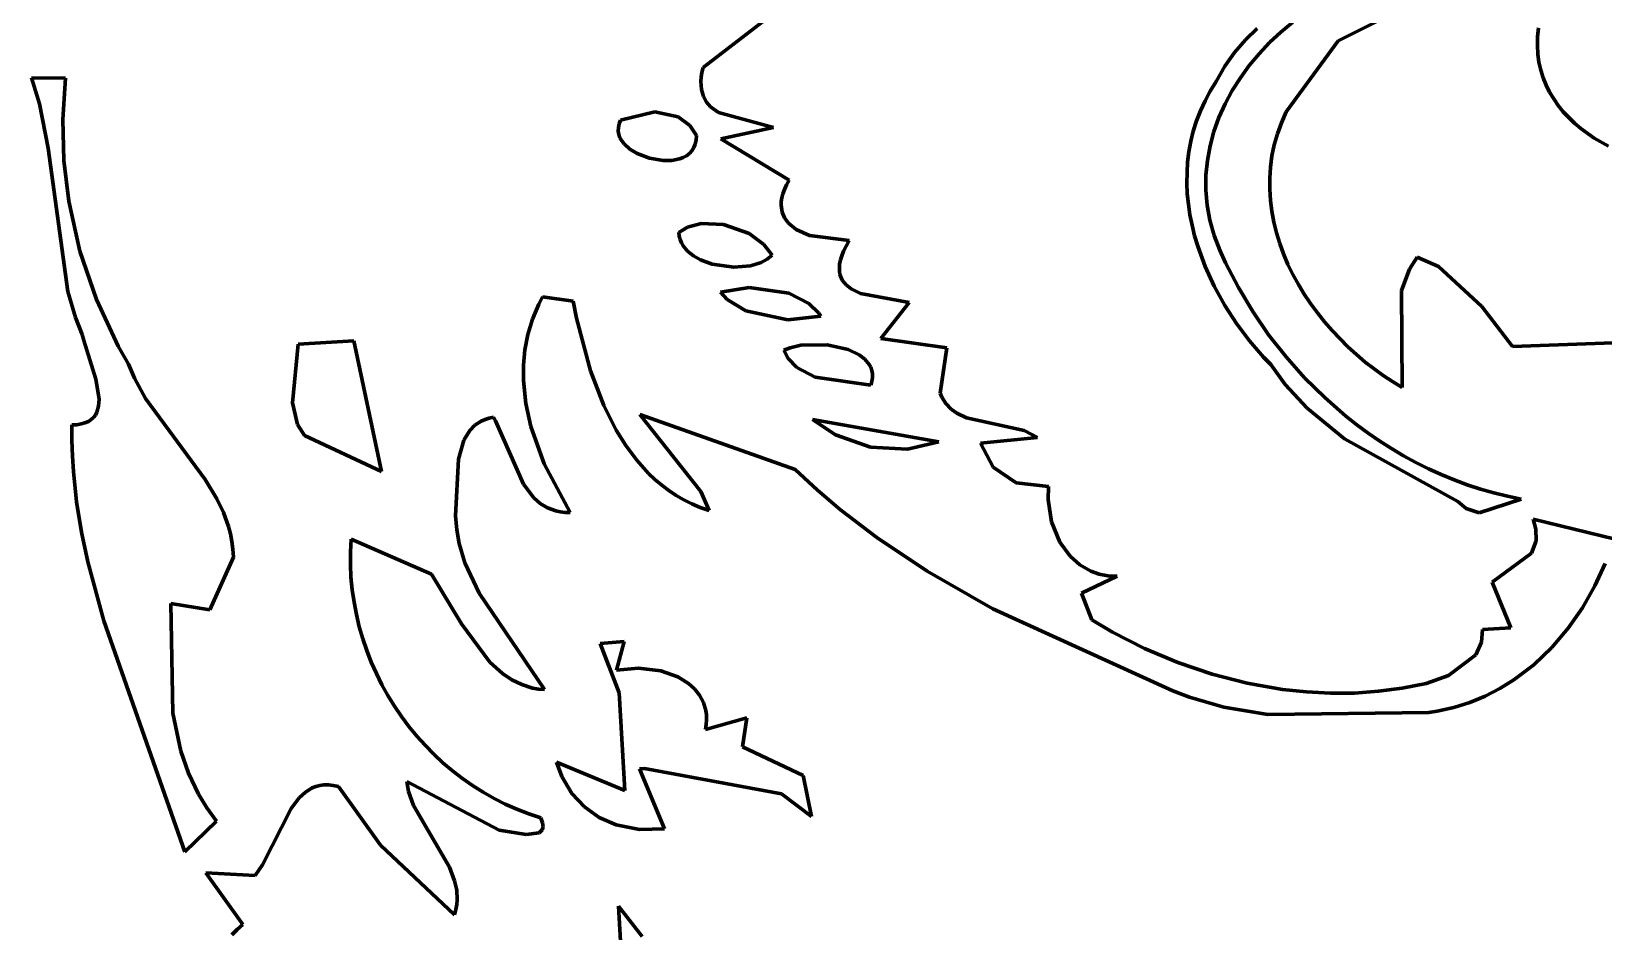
# Model space of a CAD drawing. Header units: millimetres. Extents: x 0 to 4.76, y 0 to 6.67.
# Drawn here: x 1.59 to 2.663, y 4.341 to 4.956 of the extents above; entities that cross this region are included whole.
import ezdxf

# ---------------------------------------------------------------- set-up
doc = ezdxf.new("R2010")
doc.units = ezdxf.units.MM
doc.layers.add('color#010101ff', color=7, linetype='CONTINUOUS', lineweight=100)
doc.layers.add('color#fefefeff', color=7, linetype='CONTINUOUS', lineweight=100)

msp = doc.modelspace()

# ---------------------------------------------------------------- linework, layer by layer
at = {"layer": 'color#010101ff'}
for p, q in [((2.4822, 4.9494), (2.5679, 4.9925)), ((2.0959, 4.9676), (2.0485, 4.9312)), ((2.4512, 4.962), (2.4431, 4.9553)), ((2.4115, 4.9413), (2.4189, 4.9499)), ((2.4189, 4.9499), (2.427, 4.9578)), ((2.4431, 4.9553), (2.4354, 4.9482)), ((2.4468, 4.9009), (2.4822, 4.9494)), ((2.6184, 4.952), (2.6182, 4.9461)), ((2.6191, 4.9581), (2.6184, 4.952)), ((2.4048, 4.9319), (2.4115, 4.9413)), ((2.4282, 4.9405), (2.4215, 4.9325)), ((2.4354, 4.9482), (2.4282, 4.9405)), ((2.6182, 4.9461), (2.6185, 4.9403)), ((2.6185, 4.9403), (2.6193, 4.9347)), ((2.0478, 4.9277), (2.0473, 4.9245)), ((2.0485, 4.9312), (2.0478, 4.9277)), ((2.4018, 4.9268), (2.4048, 4.9319)), ((2.4215, 4.9325), (2.4154, 4.9241)), ((2.6193, 4.9347), (2.6205, 4.9293)), ((2.6205, 4.9293), (2.6221, 4.9241)), ((1.5899, 4.924), (1.5954, 4.9063)), ((1.6131, 4.9238), (1.5899, 4.924)), ((1.6113, 4.8955), (1.6131, 4.9238)), ((2.0473, 4.9245), (2.0471, 4.9215)), ((2.0471, 4.9215), (2.0472, 4.9187)), ((2.0472, 4.9187), (2.0475, 4.9161)), ((2.3949, 4.915), (2.399, 4.9215)), ((2.399, 4.9215), (2.4018, 4.9268)), ((2.4154, 4.9241), (2.4098, 4.9154)), ((2.6221, 4.9241), (2.6242, 4.9191)), ((2.6242, 4.9191), (2.6266, 4.9142)), ((1.5954, 4.9063), (1.6013, 4.8761)), ((2.0475, 4.9161), (2.0488, 4.9114)), ((2.0488, 4.9114), (2.0509, 4.9075)), ((2.0509, 4.9075), (2.0537, 4.9042)), ((2.3881, 4.9016), (2.3913, 4.9083)), ((2.3913, 4.9083), (2.3949, 4.915)), ((2.405, 4.9063), (2.4008, 4.897)), ((2.4098, 4.9154), (2.405, 4.9063)), ((2.6266, 4.9142), (2.6294, 4.9096)), ((2.6294, 4.9096), (2.6325, 4.9052)), ((1.6121, 4.8675), (1.6113, 4.8955)), ((1.9922, 4.8952), (1.9912, 4.8926)), ((2.0157, 4.9009), (1.9922, 4.8952)), ((2.0316, 4.8974), (2.0157, 4.9009)), ((2.0395, 4.8915), (2.0316, 4.8974)), ((2.0537, 4.9042), (2.0591, 4.9003)), ((2.0591, 4.9003), (2.0966, 4.8901)), ((2.3855, 4.8947), (2.3881, 4.9016)), ((2.4008, 4.897), (2.3974, 4.8874)), ((2.4435, 4.8934), (2.4468, 4.9009)), ((2.6325, 4.9052), (2.6359, 4.9009)), ((2.6359, 4.9009), (2.6396, 4.8969)), ((2.6396, 4.8969), (2.6436, 4.8931)), ((1.9907, 4.8901), (1.9906, 4.8877)), ((1.9906, 4.8877), (1.991, 4.8854)), ((1.9912, 4.8926), (1.9907, 4.8901)), ((1.991, 4.8854), (1.9918, 4.8831)), ((2.044, 4.8846), (2.0395, 4.8915)), ((2.0438, 4.8815), (2.044, 4.8846)), ((2.0966, 4.8901), (2.0606, 4.8823)), ((2.3816, 4.8807), (2.3833, 4.8877)), ((2.3833, 4.8877), (2.3855, 4.8947)), ((2.3974, 4.8874), (2.3947, 4.8776)), ((2.4386, 4.8783), (2.4408, 4.8858)), ((2.4408, 4.8858), (2.4435, 4.8934)), ((2.6436, 4.8931), (2.6478, 4.8895)), ((2.6478, 4.8895), (2.6569, 4.8829)), ((1.6013, 4.8761), (1.6148, 4.7782)), ((1.9918, 4.8831), (1.993, 4.881)), ((1.993, 4.881), (1.9946, 4.879)), ((1.9946, 4.879), (1.9986, 4.8754)), ((1.9986, 4.8754), (2.0035, 4.8723)), ((2.0392, 4.8724), (2.0409, 4.8742)), ((2.0409, 4.8742), (2.0422, 4.8764)), ((2.0422, 4.8764), (2.0432, 4.8788)), ((2.0432, 4.8788), (2.0438, 4.8815)), ((2.0606, 4.8823), (2.1073, 4.8542)), ((2.3794, 4.8665), (2.3803, 4.8736)), ((2.3803, 4.8736), (2.3816, 4.8807)), ((2.3947, 4.8776), (2.3929, 4.8677)), ((2.437, 4.8707), (2.4386, 4.8783)), ((2.6569, 4.8829), (2.6668, 4.8773)), ((1.6154, 4.8398), (1.6121, 4.8675)), ((2.0035, 4.8723), (2.012, 4.8691)), ((2.012, 4.8691), (2.0212, 4.8676)), ((2.0212, 4.8676), (2.0271, 4.8677)), ((2.0271, 4.8677), (2.0325, 4.8688)), ((2.0325, 4.8688), (2.035, 4.8697)), ((2.035, 4.8697), (2.0372, 4.8709)), ((2.0372, 4.8709), (2.0392, 4.8724)), ((2.379, 4.8593), (2.3794, 4.8665)), ((2.3929, 4.8677), (2.3919, 4.8576)), ((2.4355, 4.8555), (2.436, 4.8631)), ((2.436, 4.8631), (2.437, 4.8707)), ((2.1073, 4.8542), (2.1055, 4.851)), ((2.3789, 4.8521), (2.379, 4.8593)), ((2.3792, 4.8449), (2.3789, 4.8521)), ((2.3919, 4.8576), (2.3918, 4.8474)), ((2.4355, 4.848), (2.4355, 4.8555)), ((2.1023, 4.8421), (2.1019, 4.8395)), ((2.1031, 4.8449), (2.1023, 4.8421)), ((2.1041, 4.8479), (2.1031, 4.8449)), ((2.1055, 4.851), (2.1041, 4.8479)), ((2.38, 4.8377), (2.3792, 4.8449)), ((2.3918, 4.8474), (2.3927, 4.8371)), ((2.4359, 4.8404), (2.4355, 4.848)), ((1.623, 4.8058), (1.6154, 4.8398)), ((2.1019, 4.8395), (2.1018, 4.837)), ((2.1018, 4.837), (2.1025, 4.8324)), ((2.1025, 4.8324), (2.1042, 4.8284)), ((2.381, 4.8305), (2.38, 4.8377)), ((2.3927, 4.8371), (2.3946, 4.8268)), ((2.4369, 4.833), (2.4359, 4.8404)), ((2.4383, 4.8255), (2.4369, 4.833)), ((2.038, 4.8221), (2.032, 4.8185)), ((2.0472, 4.8245), (2.038, 4.8221)), ((2.0626, 4.8239), (2.0472, 4.8245)), ((2.08, 4.8177), (2.0626, 4.8239)), ((2.1042, 4.8284), (2.1068, 4.8249)), ((2.1068, 4.8249), (2.1121, 4.8206)), ((2.1121, 4.8206), (2.1212, 4.8164)), ((2.3824, 4.8234), (2.381, 4.8305)), ((2.3842, 4.8162), (2.3824, 4.8234)), ((2.3946, 4.8268), (2.3975, 4.8165)), ((2.4401, 4.8182), (2.4383, 4.8255)), ((2.032, 4.8185), (2.0322, 4.816)), ((2.0322, 4.816), (2.0328, 4.8137)), ((2.0328, 4.8137), (2.0337, 4.8115)), ((2.0337, 4.8115), (2.0349, 4.8094)), ((2.0349, 4.8094), (2.038, 4.8056)), ((2.09, 4.8103), (2.08, 4.8177)), ((2.0957, 4.803), (2.09, 4.8103)), ((2.1212, 4.8164), (2.1482, 4.8129)), ((2.1462, 4.8092), (2.1445, 4.8058)), ((2.1482, 4.8129), (2.1462, 4.8092)), ((2.3863, 4.8092), (2.3842, 4.8162)), ((2.3913, 4.7953), (2.3863, 4.8092)), ((2.3975, 4.8165), (2.4014, 4.8063)), ((2.4423, 4.8109), (2.4401, 4.8182)), ((2.4449, 4.8038), (2.4423, 4.8109)), ((1.6343, 4.7728), (1.623, 4.8058)), ((2.038, 4.8056), (2.042, 4.8024)), ((2.042, 4.8024), (2.0467, 4.7998)), ((2.0467, 4.7998), (2.0548, 4.7968)), ((2.0883, 4.7979), (2.0924, 4.8002)), ((2.0924, 4.8002), (2.0957, 4.803)), ((2.1424, 4.7997), (2.1418, 4.7969)), ((2.1433, 4.8026), (2.1424, 4.7997)), ((2.1445, 4.8058), (2.1433, 4.8026)), ((2.4014, 4.8063), (2.4053, 4.7977)), ((2.4479, 4.7967), (2.4449, 4.8038)), ((2.5362, 4.8017), (2.5309, 4.7934)), ((2.5507, 4.7952), (2.5362, 4.8017)), ((2.0548, 4.7968), (2.0695, 4.7948)), ((2.0695, 4.7948), (2.0809, 4.7957)), ((2.0809, 4.7957), (2.0883, 4.7979)), ((2.1418, 4.7969), (2.1416, 4.7944)), ((2.1416, 4.7944), (2.1417, 4.792)), ((2.1417, 4.792), (2.142, 4.7898)), ((2.142, 4.7898), (2.1436, 4.7859)), ((2.3975, 4.7817), (2.3913, 4.7953)), ((2.4053, 4.7977), (2.4141, 4.7808)), ((2.4513, 4.7898), (2.4479, 4.7967)), ((2.455, 4.783), (2.4513, 4.7898)), ((2.5309, 4.7934), (2.5255, 4.7788)), ((2.5802, 4.7679), (2.5507, 4.7952)), ((1.6148, 4.7782), (1.62, 4.7604)), ((2.0801, 4.781), (2.0604, 4.7776)), ((2.0604, 4.7776), (2.0651, 4.7727)), ((2.1071, 4.777), (2.0801, 4.781)), ((2.1208, 4.77), (2.1071, 4.777)), ((2.1436, 4.7859), (2.1462, 4.7827)), ((2.1462, 4.7827), (2.1496, 4.78)), ((2.1496, 4.78), (2.156, 4.7769)), ((2.4047, 4.7687), (2.3975, 4.7817)), ((2.4141, 4.7808), (2.4239, 4.7644)), ((2.459, 4.7764), (2.455, 4.783)), ((2.5255, 4.7788), (2.5259, 4.7127)), ((1.6492, 4.7409), (1.6343, 4.7728)), ((1.9364, 4.7694), (1.9321, 4.7592)), ((1.939, 4.7745), (1.9364, 4.7694)), ((1.9599, 4.7716), (1.939, 4.7745)), ((1.9621, 4.7599), (1.9599, 4.7716)), ((2.0651, 4.7727), (2.0777, 4.765)), ((2.1276, 4.7633), (2.1208, 4.77)), ((2.156, 4.7769), (2.1893, 4.7706)), ((2.1893, 4.7706), (2.17, 4.7461)), ((2.4127, 4.7562), (2.4047, 4.7687)), ((2.4634, 4.7699), (2.459, 4.7764)), ((2.468, 4.7636), (2.4634, 4.7699)), ((2.6013, 4.7405), (2.5802, 4.7679)), ((1.62, 4.7604), (1.6245, 4.7487)), ((1.9321, 4.7592), (1.9289, 4.7488)), ((1.9716, 4.7239), (1.9621, 4.7599)), ((2.0777, 4.765), (2.1065, 4.7587)), ((2.1065, 4.7587), (2.1289, 4.7614)), ((2.1289, 4.7614), (2.1276, 4.7633)), ((2.4216, 4.7444), (2.4127, 4.7562)), ((2.4239, 4.7644), (2.4347, 4.7486)), ((2.4729, 4.7574), (2.468, 4.7636)), ((2.478, 4.7515), (2.4729, 4.7574)), ((1.6245, 4.7487), (1.6256, 4.7447)), ((1.9289, 4.7488), (1.9269, 4.7383)), ((2.17, 4.7461), (2.2151, 4.7397)), ((2.4347, 4.7486), (2.4466, 4.7336)), ((2.4889, 4.7403), (2.478, 4.7515)), ((1.6256, 4.7447), (1.634, 4.7182)), ((1.6561, 4.7286), (1.6492, 4.7409)), ((1.772, 4.7423), (1.7683, 4.7021)), ((1.8101, 4.7445), (1.772, 4.7423)), ((1.8289, 4.6552), (1.8101, 4.7445)), ((1.9269, 4.7383), (1.9259, 4.7278)), ((2.1079, 4.7398), (2.1038, 4.7382)), ((2.1038, 4.7382), (2.1066, 4.7325)), ((2.1154, 4.7415), (2.1079, 4.7398)), ((2.1332, 4.7417), (2.1154, 4.7415)), ((2.1477, 4.7385), (2.1332, 4.7417)), ((2.1551, 4.735), (2.1477, 4.7385)), ((2.159, 4.732), (2.1551, 4.735)), ((2.2151, 4.7397), (2.2105, 4.7088)), ((2.4312, 4.7334), (2.4216, 4.7444)), ((2.5007, 4.73), (2.4889, 4.7403)), ((2.6702, 4.7431), (2.6013, 4.7405)), ((1.6602, 4.7189), (1.6561, 4.7286)), ((1.9259, 4.7278), (1.9259, 4.7173)), ((1.9808, 4.7003), (1.9716, 4.7239)), ((2.1066, 4.7325), (2.1126, 4.7263)), ((2.1126, 4.7263), (2.1251, 4.7197)), ((2.162, 4.7284), (2.159, 4.732)), ((2.163, 4.7264), (2.162, 4.7284)), ((2.1638, 4.7242), (2.163, 4.7264)), ((2.1642, 4.7219), (2.1638, 4.7242)), ((2.4362, 4.7282), (2.4312, 4.7334)), ((2.4461, 4.7147), (2.4362, 4.7282)), ((2.4466, 4.7336), (2.4593, 4.7192)), ((2.513, 4.7208), (2.5007, 4.73)), ((1.634, 4.7182), (1.6361, 4.7047)), ((1.6678, 4.7052), (1.6602, 4.7189)), ((1.9259, 4.7173), (1.9275, 4.7016)), ((2.1251, 4.7197), (2.1631, 4.7141)), ((2.1631, 4.7141), (2.1638, 4.7168)), ((2.1638, 4.7168), (2.1642, 4.7195)), ((2.1642, 4.7195), (2.1642, 4.7219)), ((2.4611, 4.6985), (2.4461, 4.7147)), ((2.4593, 4.7192), (2.473, 4.7057)), ((2.5194, 4.7166), (2.513, 4.7208)), ((2.5259, 4.7127), (2.5194, 4.7166)), ((1.6361, 4.7047), (1.6358, 4.6999)), ((1.7086, 4.6498), (1.6678, 4.7052)), ((1.7683, 4.7021), (1.7715, 4.6874)), ((2.2105, 4.7088), (2.2116, 4.7061)), ((2.2116, 4.7061), (2.2144, 4.7016)), ((2.473, 4.7057), (2.4875, 4.6931)), ((1.6323, 4.6922), (1.6307, 4.6907)), ((1.6336, 4.6938), (1.6323, 4.6922)), ((1.6346, 4.6957), (1.6336, 4.6938)), ((1.6358, 4.6999), (1.6346, 4.6957)), ((1.9025, 4.6917), (1.8997, 4.6908)), ((1.9055, 4.6924), (1.9025, 4.6917)), ((1.9069, 4.6899), (1.9055, 4.6924)), ((1.9275, 4.7016), (1.931, 4.686)), ((1.9893, 4.6835), (1.9808, 4.7003)), ((2.1114, 4.6567), (2.0054, 4.6941)), ((2.0054, 4.6941), (2.047, 4.6415)), ((2.2144, 4.7016), (2.2179, 4.6979)), ((2.2179, 4.6979), (2.2218, 4.695)), ((2.2218, 4.695), (2.2285, 4.6918)), ((2.2285, 4.6918), (2.2677, 4.6832)), ((2.4866, 4.6776), (2.4611, 4.6985)), ((2.4875, 4.6931), (2.495, 4.6871)), ((1.6209, 4.6872), (1.6175, 4.6871)), ((1.6175, 4.6871), (1.6175, 4.6764)), ((1.6239, 4.6877), (1.6209, 4.6872)), ((1.6265, 4.6885), (1.6239, 4.6877)), ((1.6288, 4.6895), (1.6265, 4.6885)), ((1.6307, 4.6907), (1.6288, 4.6895)), ((1.7715, 4.6874), (1.7765, 4.6798)), ((1.8892, 4.6832), (1.8852, 4.6767)), ((1.8927, 4.6868), (1.8892, 4.6832)), ((1.8971, 4.6897), (1.8927, 4.6868)), ((1.8997, 4.6908), (1.8971, 4.6897)), ((1.9259, 4.6467), (1.9069, 4.6899)), ((1.931, 4.686), (1.9401, 4.6606)), ((1.9959, 4.6729), (1.9893, 4.6835)), ((2.1232, 4.6907), (2.1389, 4.6803)), ((2.2095, 4.6756), (2.1232, 4.6907)), ((2.2677, 4.6832), (2.2769, 4.6784)), ((2.495, 4.6871), (2.5027, 4.6815)), ((2.5027, 4.6815), (2.5106, 4.676)), ((1.6175, 4.6764), (1.6179, 4.6658)), ((1.7765, 4.6798), (1.8289, 4.6552)), ((1.8852, 4.6767), (1.8816, 4.6637)), ((2.0032, 4.6631), (1.9959, 4.6729)), ((2.1389, 4.6803), (2.1628, 4.6719)), ((2.1628, 4.6719), (2.1881, 4.6706)), ((2.1881, 4.6706), (2.2095, 4.6756)), ((2.2769, 4.6784), (2.2379, 4.6747)), ((2.2379, 4.6747), (2.2466, 4.6583)), ((2.5639, 4.6348), (2.4866, 4.6776)), ((2.5106, 4.676), (2.5187, 4.6709)), ((2.5187, 4.6709), (2.5269, 4.666)), ((1.6179, 4.6658), (1.6186, 4.6553)), ((1.8816, 4.6637), (1.8795, 4.6249)), ((1.9401, 4.6606), (1.9579, 4.6272)), ((2.0113, 4.654), (2.0032, 4.6631)), ((2.5269, 4.666), (2.5353, 4.6614)), ((2.5353, 4.6614), (2.5438, 4.6571)), ((1.6186, 4.6553), (1.6208, 4.6345)), ((1.7166, 4.6365), (1.7086, 4.6498)), ((2.0157, 4.6498), (2.0113, 4.654)), ((2.0203, 4.6459), (2.0157, 4.6498)), ((2.1266, 4.6426), (2.1114, 4.6567)), ((2.2466, 4.6583), (2.2623, 4.6476)), ((2.5438, 4.6571), (2.5525, 4.6532)), ((2.5525, 4.6532), (2.5613, 4.6495)), ((2.5613, 4.6495), (2.5703, 4.6462)), ((1.933, 4.6372), (1.9259, 4.6467)), ((2.0251, 4.6423), (2.0203, 4.6459)), ((2.0301, 4.6389), (2.0251, 4.6423)), ((2.0354, 4.6358), (2.0301, 4.6389)), ((2.047, 4.6415), (2.0526, 4.6286)), ((2.1424, 4.6291), (2.1266, 4.6426)), ((2.2623, 4.6476), (2.2845, 4.6451)), ((2.2845, 4.6451), (2.2841, 4.6361)), ((2.5703, 4.6462), (2.5793, 4.6432)), ((2.5793, 4.6432), (2.5885, 4.6406)), ((2.5885, 4.6406), (2.5978, 4.6383)), ((2.5978, 4.6383), (2.6072, 4.6364)), ((1.6208, 4.6345), (1.6241, 4.6139)), ((1.7211, 4.6272), (1.7166, 4.6365)), ((1.7245, 4.6176), (1.7211, 4.6272)), ((1.9374, 4.6334), (1.933, 4.6372)), ((1.9423, 4.6304), (1.9374, 4.6334)), ((1.9479, 4.6284), (1.9423, 4.6304)), ((1.951, 4.6277), (1.9479, 4.6284)), ((1.9543, 4.6273), (1.951, 4.6277)), ((1.9579, 4.6272), (1.9543, 4.6273)), ((2.0409, 4.6331), (2.0354, 4.6358)), ((2.0466, 4.6307), (2.0409, 4.6331)), ((2.0526, 4.6286), (2.0466, 4.6307)), ((2.1671, 4.6103), (2.1424, 4.6291)), ((2.2841, 4.6361), (2.2864, 4.621)), ((2.5695, 4.6299), (2.5639, 4.6348)), ((2.5784, 4.6271), (2.5695, 4.6299)), ((2.6072, 4.6364), (2.5784, 4.6271)), ((1.7258, 4.6126), (1.7245, 4.6176)), ((1.8795, 4.6249), (1.8803, 4.6154)), ((2.2864, 4.621), (2.2922, 4.607)), ((2.6172, 4.6159), (2.6153, 4.6226)), ((2.6153, 4.6226), (2.7513, 4.5897)), ((1.6241, 4.6139), (1.6284, 4.5935)), ((1.7268, 4.6075), (1.7258, 4.6126)), ((1.7275, 4.6022), (1.7268, 4.6075)), ((1.8082, 4.6091), (1.8077, 4.6004)), ((1.8631, 4.5852), (1.8082, 4.6091)), ((1.8803, 4.6154), (1.8819, 4.6062)), ((1.8819, 4.6062), (1.8859, 4.593)), ((2.2015, 4.5873), (2.1671, 4.6103)), ((2.2922, 4.607), (2.2992, 4.5974)), ((2.6142, 4.5996), (2.6173, 4.608)), ((2.6173, 4.608), (2.6172, 4.6159)), ((1.7118, 4.5607), (1.7279, 4.5968)), ((1.7279, 4.5968), (1.7275, 4.6022)), ((1.8077, 4.6004), (1.8077, 4.5917)), ((2.2992, 4.5974), (2.3057, 4.5916)), ((2.5874, 4.5796), (2.6142, 4.5996)), ((1.6284, 4.5935), (1.6394, 4.5533)), ((1.8077, 4.5917), (1.8081, 4.5831)), ((1.8836, 4.5512), (1.8631, 4.5852)), ((1.8859, 4.593), (1.8957, 4.5721)), ((2.2465, 4.5615), (2.2015, 4.5873)), ((2.3057, 4.5916), (2.3133, 4.5871)), ((2.3314, 4.5837), (2.3069, 4.5721)), ((2.3133, 4.5871), (2.3189, 4.5851)), ((2.3189, 4.5851), (2.325, 4.584)), ((2.325, 4.584), (2.3314, 4.5837)), ((2.6644, 4.5925), (2.6575, 4.5771)), ((1.8081, 4.5831), (1.8089, 4.5745)), ((1.8089, 4.5745), (1.8102, 4.566)), ((2.6002, 4.5486), (2.5874, 4.5796)), ((2.6575, 4.5771), (2.6491, 4.5622)), ((1.6865, 4.4902), (1.6851, 4.5652)), ((1.6851, 4.5652), (1.7118, 4.5607)), ((1.8102, 4.566), (1.8118, 4.5576)), ((1.8957, 4.5721), (1.9402, 4.5063)), ((2.3069, 4.5721), (2.3139, 4.5539)), ((1.6394, 4.5533), (1.6947, 4.3956)), ((1.8118, 4.5576), (1.8138, 4.5493)), ((2.3692, 4.5055), (2.2465, 4.5615)), ((2.3139, 4.5539), (2.328, 4.5456)), ((2.6491, 4.5622), (2.6393, 4.5482)), ((1.8138, 4.5493), (1.8162, 4.5411)), ((1.8162, 4.5411), (1.8189, 4.533)), ((1.9029, 4.5251), (1.8836, 4.5512)), ((2.328, 4.5456), (2.35, 4.5344)), ((2.58, 4.5388), (2.5807, 4.5474)), ((2.5807, 4.5474), (2.6002, 4.5486)), ((2.6393, 4.5482), (2.6281, 4.5351)), ((1.8189, 4.533), (1.822, 4.5251)), ((1.9783, 4.5379), (1.9947, 4.5391)), ((1.9912, 4.5041), (1.9783, 4.5379)), ((1.9947, 4.5391), (1.9895, 4.5195)), ((2.35, 4.5344), (2.3727, 4.5248)), ((2.5761, 4.53), (2.58, 4.5388)), ((2.6281, 4.5351), (2.6157, 4.5233)), ((1.822, 4.5251), (1.8255, 4.5173)), ((1.9115, 4.5173), (1.9029, 4.5251)), ((1.9895, 4.5195), (2.0044, 4.521)), ((2.0044, 4.521), (2.0197, 4.5192)), ((2.3727, 4.5248), (2.3961, 4.5169)), ((2.5576, 4.516), (2.5761, 4.53)), ((2.6157, 4.5233), (2.6022, 4.513)), ((1.8255, 4.5173), (1.8293, 4.5097)), ((1.8293, 4.5097), (1.8334, 4.5023)), ((1.9179, 4.5131), (1.9115, 4.5173)), ((1.9247, 4.5098), (1.9179, 4.5131)), ((1.9321, 4.5074), (1.9247, 4.5098)), ((2.0197, 4.5192), (2.0312, 4.5151)), ((2.0312, 4.5151), (2.0386, 4.5106)), ((2.0386, 4.5106), (2.0428, 4.5069)), ((2.3961, 4.5169), (2.42, 4.5107)), ((2.42, 4.5107), (2.4443, 4.5064)), ((2.526, 4.5073), (2.5423, 4.5106)), ((2.5423, 4.5106), (2.5576, 4.516)), ((2.6022, 4.513), (2.5925, 4.507)), ((1.8334, 4.5023), (1.8379, 4.495)), ((1.9361, 4.5067), (1.9321, 4.5074)), ((1.9402, 4.5063), (1.9361, 4.5067)), ((1.9951, 4.4374), (1.9912, 4.5041)), ((2.0428, 4.5069), (2.0462, 4.5025)), ((2.0462, 4.5025), (2.0488, 4.4976)), ((2.3807, 4.5011), (2.3692, 4.5055)), ((2.4041, 4.4944), (2.3807, 4.5011)), ((2.4443, 4.5064), (2.4606, 4.5047)), ((2.4606, 4.5047), (2.477, 4.5039)), ((2.477, 4.5039), (2.4934, 4.504)), ((2.4934, 4.504), (2.5097, 4.5052)), ((2.5097, 4.5052), (2.526, 4.5073)), ((2.5825, 4.5018), (2.572, 4.4975)), ((2.5925, 4.507), (2.5825, 4.5018)), ((1.692, 4.4643), (1.6865, 4.4902)), ((1.8379, 4.495), (1.8426, 4.488)), ((1.8426, 4.488), (1.8477, 4.4812)), ((2.0488, 4.4976), (2.0504, 4.492)), ((2.0504, 4.492), (2.0508, 4.489)), ((2.0508, 4.489), (2.0509, 4.4858)), ((2.4341, 4.4894), (2.4041, 4.4944)), ((2.5441, 4.4908), (2.4341, 4.4894)), ((2.5498, 4.4916), (2.5441, 4.4908)), ((2.5611, 4.4941), (2.5498, 4.4916)), ((2.572, 4.4975), (2.5611, 4.4941)), ((1.8477, 4.4812), (1.8531, 4.4746)), ((2.0501, 4.479), (2.0784, 4.487)), ((2.0506, 4.4825), (2.0501, 4.479)), ((2.0509, 4.4858), (2.0506, 4.4825)), ((2.0784, 4.487), (2.0754, 4.4673)), ((1.8531, 4.4746), (1.8588, 4.4683)), ((1.8588, 4.4683), (1.8647, 4.4622)), ((2.0754, 4.4673), (2.1169, 4.4477)), ((1.6972, 4.4493), (1.692, 4.4643)), ((1.8647, 4.4622), (1.8709, 4.4564)), ((1.8709, 4.4564), (1.8774, 4.4509)), ((1.9522, 4.4469), (1.9485, 4.4568)), ((1.9485, 4.4568), (1.9951, 4.4374)), ((1.7041, 4.4349), (1.6972, 4.4493)), ((1.8774, 4.4509), (1.8842, 4.4457)), ((1.8842, 4.4457), (1.8912, 4.4408)), ((1.959, 4.4355), (1.9522, 4.4469)), ((2.0086, 4.4524), (2.0051, 4.4522)), ((2.0051, 4.4522), (2.0222, 4.4112)), ((2.1021, 4.4352), (2.0086, 4.4524)), ((2.1169, 4.4477), (2.1226, 4.4196)), ((1.7097, 4.4256), (1.7041, 4.4349)), ((1.777, 4.4363), (1.7728, 4.4325)), ((1.7816, 4.4392), (1.777, 4.4363)), ((1.7842, 4.4402), (1.7816, 4.4392)), ((1.7869, 4.4409), (1.7842, 4.4402)), ((1.7897, 4.4413), (1.7869, 4.4409)), ((1.7928, 4.4413), (1.7897, 4.4413)), ((1.796, 4.4409), (1.7928, 4.4413)), ((1.7995, 4.4401), (1.796, 4.4409)), ((1.8283, 4.4002), (1.7995, 4.4401)), ((1.9094, 4.4104), (1.8462, 4.4436)), ((1.8462, 4.4436), (1.8474, 4.4368)), ((1.8474, 4.4368), (1.8508, 4.4271)), ((1.8912, 4.4408), (1.8984, 4.4362)), ((1.8984, 4.4362), (1.9058, 4.432)), ((1.9675, 4.4262), (1.959, 4.4355)), ((2.1226, 4.4196), (2.1021, 4.4352)), ((1.7163, 4.4166), (1.7097, 4.4256)), ((1.7673, 4.4252), (1.7478, 4.3866)), ((1.7728, 4.4325), (1.7673, 4.4252)), ((1.8508, 4.4271), (1.8754, 4.385)), ((1.9058, 4.432), (1.9135, 4.4281)), ((1.9135, 4.4281), (1.9214, 4.4246)), ((1.9214, 4.4246), (1.9295, 4.4215)), ((1.9777, 4.419), (1.9675, 4.4262)), ((1.6947, 4.3956), (1.7163, 4.4166)), ((1.9295, 4.4215), (1.9378, 4.4188)), ((1.9378, 4.4188), (1.939, 4.4154)), ((1.9393, 4.4126), (1.9387, 4.4106)), ((1.939, 4.4154), (1.9393, 4.4126)), ((1.9892, 4.414), (1.9777, 4.419)), ((2.0051, 4.4108), (1.9892, 4.414)), ((1.9277, 4.4074), (1.9094, 4.4104)), ((1.9367, 4.4085), (1.9277, 4.4074)), ((1.9387, 4.4106), (1.9367, 4.4085)), ((2.0222, 4.4112), (2.0051, 4.4108)), ((1.8789, 4.3526), (1.8283, 4.4002)), ((1.7428, 4.3794), (1.7091, 4.3812)), ((1.7091, 4.3812), (1.7343, 4.346)), ((1.7478, 4.3866), (1.7428, 4.3794)), ((1.8754, 4.385), (1.8789, 4.3758)), ((1.8789, 4.3758), (1.8803, 4.3695)), ((1.8803, 4.3695), (1.8806, 4.3629)), ((1.8804, 4.3595), (1.8798, 4.3561)), ((1.8806, 4.3629), (1.8804, 4.3595)), ((1.9943, 4.3001), (1.9907, 4.3584)), ((1.9907, 4.3584), (2.0069, 4.3377)), ((1.8798, 4.3561), (1.8789, 4.3526)), ((1.7303, 4.3425), (1.7267, 4.3388)), ((1.7343, 4.346), (1.7303, 4.3425))]:
    msp.add_line(p, q, dxfattribs=at)
at = {"layer": 'color#fefefeff'}
for p, q in [((2.5679, 4.9925), (2.4822, 4.9494)), ((2.0485, 4.9312), (2.0959, 4.9676)), ((2.4431, 4.9553), (2.4512, 4.962)), ((2.4189, 4.9499), (2.4115, 4.9413)), ((2.427, 4.9578), (2.4189, 4.9499)), ((2.4354, 4.9482), (2.4431, 4.9553)), ((2.4822, 4.9494), (2.4468, 4.9009)), ((2.6182, 4.9461), (2.6184, 4.952)), ((2.6184, 4.952), (2.6191, 4.9581)), ((2.4115, 4.9413), (2.4048, 4.9319)), ((2.4215, 4.9325), (2.4282, 4.9405)), ((2.4282, 4.9405), (2.4354, 4.9482)), ((2.6185, 4.9403), (2.6182, 4.9461)), ((2.6193, 4.9347), (2.6185, 4.9403)), ((2.0473, 4.9245), (2.0478, 4.9277)), ((2.0478, 4.9277), (2.0485, 4.9312)), ((2.4048, 4.9319), (2.4018, 4.9268)), ((2.4154, 4.9241), (2.4215, 4.9325)), ((2.6205, 4.9293), (2.6193, 4.9347)), ((2.6221, 4.9241), (2.6205, 4.9293)), ((1.5899, 4.924), (1.6131, 4.9238)), ((1.5954, 4.9063), (1.5899, 4.924)), ((1.6131, 4.9238), (1.6113, 4.8955)), ((2.0471, 4.9215), (2.0473, 4.9245)), ((2.0472, 4.9187), (2.0471, 4.9215)), ((2.0475, 4.9161), (2.0472, 4.9187)), ((2.399, 4.9215), (2.3949, 4.915)), ((2.4018, 4.9268), (2.399, 4.9215)), ((2.4098, 4.9154), (2.4154, 4.9241)), ((2.6242, 4.9191), (2.6221, 4.9241)), ((2.6266, 4.9142), (2.6242, 4.9191)), ((1.6013, 4.8761), (1.5954, 4.9063)), ((2.0488, 4.9114), (2.0475, 4.9161)), ((2.0509, 4.9075), (2.0488, 4.9114)), ((2.0537, 4.9042), (2.0509, 4.9075)), ((2.3913, 4.9083), (2.3881, 4.9016)), ((2.3949, 4.915), (2.3913, 4.9083)), ((2.4008, 4.897), (2.405, 4.9063)), ((2.405, 4.9063), (2.4098, 4.9154)), ((2.6294, 4.9096), (2.6266, 4.9142)), ((2.6325, 4.9052), (2.6294, 4.9096)), ((1.6113, 4.8955), (1.6121, 4.8675)), ((1.9912, 4.8926), (1.9922, 4.8952)), ((1.9922, 4.8952), (2.0157, 4.9009)), ((2.0157, 4.9009), (2.0316, 4.8974)), ((2.0316, 4.8974), (2.0395, 4.8915)), ((2.0591, 4.9003), (2.0537, 4.9042)), ((2.0966, 4.8901), (2.0591, 4.9003)), ((2.3881, 4.9016), (2.3855, 4.8947)), ((2.3974, 4.8874), (2.4008, 4.897)), ((2.4468, 4.9009), (2.4435, 4.8934)), ((2.6359, 4.9009), (2.6325, 4.9052)), ((2.6396, 4.8969), (2.6359, 4.9009)), ((2.6436, 4.8931), (2.6396, 4.8969)), ((1.9906, 4.8877), (1.9907, 4.8901)), ((1.991, 4.8854), (1.9906, 4.8877)), ((1.9907, 4.8901), (1.9912, 4.8926)), ((1.9918, 4.8831), (1.991, 4.8854)), ((2.0395, 4.8915), (2.044, 4.8846)), ((2.044, 4.8846), (2.0438, 4.8815)), ((2.0606, 4.8823), (2.0966, 4.8901)), ((2.3833, 4.8877), (2.3816, 4.8807)), ((2.3855, 4.8947), (2.3833, 4.8877)), ((2.3947, 4.8776), (2.3974, 4.8874)), ((2.4408, 4.8858), (2.4386, 4.8783)), ((2.4435, 4.8934), (2.4408, 4.8858)), ((2.6478, 4.8895), (2.6436, 4.8931)), ((2.6569, 4.8829), (2.6478, 4.8895)), ((1.6148, 4.7782), (1.6013, 4.8761)), ((1.993, 4.881), (1.9918, 4.8831)), ((1.9946, 4.879), (1.993, 4.881)), ((1.9986, 4.8754), (1.9946, 4.879)), ((2.0035, 4.8723), (1.9986, 4.8754)), ((2.0409, 4.8742), (2.0392, 4.8724)), ((2.0422, 4.8764), (2.0409, 4.8742)), ((2.0432, 4.8788), (2.0422, 4.8764)), ((2.0438, 4.8815), (2.0432, 4.8788)), ((2.1073, 4.8542), (2.0606, 4.8823)), ((2.3803, 4.8736), (2.3794, 4.8665)), ((2.3816, 4.8807), (2.3803, 4.8736)), ((2.3929, 4.8677), (2.3947, 4.8776)), ((2.4386, 4.8783), (2.437, 4.8707)), ((2.6668, 4.8773), (2.6569, 4.8829)), ((1.6121, 4.8675), (1.6154, 4.8398)), ((2.012, 4.8691), (2.0035, 4.8723)), ((2.0212, 4.8676), (2.012, 4.8691)), ((2.0271, 4.8677), (2.0212, 4.8676)), ((2.0325, 4.8688), (2.0271, 4.8677)), ((2.035, 4.8697), (2.0325, 4.8688)), ((2.0372, 4.8709), (2.035, 4.8697)), ((2.0392, 4.8724), (2.0372, 4.8709)), ((2.3794, 4.8665), (2.379, 4.8593)), ((2.3919, 4.8576), (2.3929, 4.8677)), ((2.436, 4.8631), (2.4355, 4.8555)), ((2.437, 4.8707), (2.436, 4.8631)), ((2.1055, 4.851), (2.1073, 4.8542)), ((2.379, 4.8593), (2.3789, 4.8521)), ((2.3789, 4.8521), (2.3792, 4.8449)), ((2.3918, 4.8474), (2.3919, 4.8576)), ((2.4355, 4.8555), (2.4355, 4.848)), ((2.1019, 4.8395), (2.1023, 4.8421)), ((2.1023, 4.8421), (2.1031, 4.8449)), ((2.1031, 4.8449), (2.1041, 4.8479)), ((2.1041, 4.8479), (2.1055, 4.851)), ((2.3792, 4.8449), (2.38, 4.8377)), ((2.3927, 4.8371), (2.3918, 4.8474)), ((2.4355, 4.848), (2.4359, 4.8404)), ((1.6154, 4.8398), (1.623, 4.8058)), ((2.1018, 4.837), (2.1019, 4.8395)), ((2.1025, 4.8324), (2.1018, 4.837)), ((2.1042, 4.8284), (2.1025, 4.8324)), ((2.38, 4.8377), (2.381, 4.8305)), ((2.3946, 4.8268), (2.3927, 4.8371)), ((2.4359, 4.8404), (2.4369, 4.833)), ((2.4369, 4.833), (2.4383, 4.8255)), ((2.032, 4.8185), (2.038, 4.8221)), ((2.038, 4.8221), (2.0472, 4.8245)), ((2.0472, 4.8245), (2.0626, 4.8239)), ((2.0626, 4.8239), (2.08, 4.8177)), ((2.1068, 4.8249), (2.1042, 4.8284)), ((2.1121, 4.8206), (2.1068, 4.8249)), ((2.1212, 4.8164), (2.1121, 4.8206)), ((2.381, 4.8305), (2.3824, 4.8234)), ((2.3824, 4.8234), (2.3842, 4.8162)), ((2.3975, 4.8165), (2.3946, 4.8268)), ((2.4383, 4.8255), (2.4401, 4.8182)), ((2.0322, 4.816), (2.032, 4.8185)), ((2.0328, 4.8137), (2.0322, 4.816)), ((2.0337, 4.8115), (2.0328, 4.8137)), ((2.0349, 4.8094), (2.0337, 4.8115)), ((2.038, 4.8056), (2.0349, 4.8094)), ((2.08, 4.8177), (2.09, 4.8103)), ((2.09, 4.8103), (2.0957, 4.803)), ((2.1482, 4.8129), (2.1212, 4.8164)), ((2.1445, 4.8058), (2.1462, 4.8092)), ((2.1462, 4.8092), (2.1482, 4.8129)), ((2.3842, 4.8162), (2.3863, 4.8092)), ((2.3863, 4.8092), (2.3913, 4.7953)), ((2.4014, 4.8063), (2.3975, 4.8165)), ((2.4401, 4.8182), (2.4423, 4.8109)), ((2.4423, 4.8109), (2.4449, 4.8038)), ((1.623, 4.8058), (1.6343, 4.7728)), ((2.042, 4.8024), (2.038, 4.8056)), ((2.0467, 4.7998), (2.042, 4.8024)), ((2.0548, 4.7968), (2.0467, 4.7998)), ((2.0924, 4.8002), (2.0883, 4.7979)), ((2.0957, 4.803), (2.0924, 4.8002)), ((2.1418, 4.7969), (2.1424, 4.7997)), ((2.1424, 4.7997), (2.1433, 4.8026)), ((2.1433, 4.8026), (2.1445, 4.8058)), ((2.4053, 4.7977), (2.4014, 4.8063)), ((2.4449, 4.8038), (2.4479, 4.7967)), ((2.5309, 4.7934), (2.5362, 4.8017)), ((2.5362, 4.8017), (2.5507, 4.7952)), ((2.0695, 4.7948), (2.0548, 4.7968)), ((2.0809, 4.7957), (2.0695, 4.7948)), ((2.0883, 4.7979), (2.0809, 4.7957)), ((2.1416, 4.7944), (2.1418, 4.7969)), ((2.1417, 4.792), (2.1416, 4.7944)), ((2.142, 4.7898), (2.1417, 4.792)), ((2.1436, 4.7859), (2.142, 4.7898)), ((2.3913, 4.7953), (2.3975, 4.7817)), ((2.4141, 4.7808), (2.4053, 4.7977)), ((2.4479, 4.7967), (2.4513, 4.7898)), ((2.4513, 4.7898), (2.455, 4.783)), ((2.5255, 4.7788), (2.5309, 4.7934)), ((2.5507, 4.7952), (2.5802, 4.7679)), ((1.62, 4.7604), (1.6148, 4.7782)), ((2.0604, 4.7776), (2.0801, 4.781)), ((2.0651, 4.7727), (2.0604, 4.7776)), ((2.0801, 4.781), (2.1071, 4.777)), ((2.1071, 4.777), (2.1208, 4.77)), ((2.1462, 4.7827), (2.1436, 4.7859)), ((2.1496, 4.78), (2.1462, 4.7827)), ((2.156, 4.7769), (2.1496, 4.78)), ((2.3975, 4.7817), (2.4047, 4.7687)), ((2.4239, 4.7644), (2.4141, 4.7808)), ((2.455, 4.783), (2.459, 4.7764)), ((2.5259, 4.7127), (2.5255, 4.7788)), ((1.6343, 4.7728), (1.6492, 4.7409)), ((1.9321, 4.7592), (1.9364, 4.7694)), ((1.9364, 4.7694), (1.939, 4.7745)), ((1.939, 4.7745), (1.9599, 4.7716)), ((1.9599, 4.7716), (1.9621, 4.7599)), ((2.0777, 4.765), (2.0651, 4.7727)), ((2.1208, 4.77), (2.1276, 4.7633)), ((2.1893, 4.7706), (2.156, 4.7769)), ((2.17, 4.7461), (2.1893, 4.7706)), ((2.4047, 4.7687), (2.4127, 4.7562)), ((2.459, 4.7764), (2.4634, 4.7699)), ((2.4634, 4.7699), (2.468, 4.7636)), ((2.5802, 4.7679), (2.6013, 4.7405)), ((1.6245, 4.7487), (1.62, 4.7604)), ((1.9289, 4.7488), (1.9321, 4.7592)), ((1.9621, 4.7599), (1.9716, 4.7239)), ((2.1065, 4.7587), (2.0777, 4.765)), ((2.1289, 4.7614), (2.1065, 4.7587)), ((2.1276, 4.7633), (2.1289, 4.7614)), ((2.4127, 4.7562), (2.4216, 4.7444)), ((2.4347, 4.7486), (2.4239, 4.7644)), ((2.468, 4.7636), (2.4729, 4.7574)), ((2.4729, 4.7574), (2.478, 4.7515)), ((1.6256, 4.7447), (1.6245, 4.7487)), ((1.9269, 4.7383), (1.9289, 4.7488)), ((2.2151, 4.7397), (2.17, 4.7461)), ((2.4466, 4.7336), (2.4347, 4.7486)), ((2.478, 4.7515), (2.4889, 4.7403)), ((1.634, 4.7182), (1.6256, 4.7447)), ((1.6492, 4.7409), (1.6561, 4.7286)), ((1.7683, 4.7021), (1.772, 4.7423)), ((1.772, 4.7423), (1.8101, 4.7445)), ((1.8101, 4.7445), (1.8289, 4.6552)), ((1.9259, 4.7278), (1.9269, 4.7383)), ((2.1038, 4.7382), (2.1079, 4.7398)), ((2.1066, 4.7325), (2.1038, 4.7382)), ((2.1079, 4.7398), (2.1154, 4.7415)), ((2.1154, 4.7415), (2.1332, 4.7417)), ((2.1332, 4.7417), (2.1477, 4.7385)), ((2.1477, 4.7385), (2.1551, 4.735)), ((2.1551, 4.735), (2.159, 4.732)), ((2.2105, 4.7088), (2.2151, 4.7397)), ((2.4216, 4.7444), (2.4312, 4.7334)), ((2.4889, 4.7403), (2.5007, 4.73)), ((2.6013, 4.7405), (2.6702, 4.7431)), ((1.6561, 4.7286), (1.6602, 4.7189)), ((1.9259, 4.7173), (1.9259, 4.7278)), ((1.9716, 4.7239), (1.9808, 4.7003)), ((2.1126, 4.7263), (2.1066, 4.7325)), ((2.1251, 4.7197), (2.1126, 4.7263)), ((2.159, 4.732), (2.162, 4.7284)), ((2.162, 4.7284), (2.163, 4.7264)), ((2.163, 4.7264), (2.1638, 4.7242)), ((2.1638, 4.7242), (2.1642, 4.7219)), ((2.4312, 4.7334), (2.4362, 4.7282)), ((2.4362, 4.7282), (2.4461, 4.7147)), ((2.4593, 4.7192), (2.4466, 4.7336)), ((2.5007, 4.73), (2.513, 4.7208)), ((1.6361, 4.7047), (1.634, 4.7182)), ((1.6602, 4.7189), (1.6678, 4.7052)), ((1.9275, 4.7016), (1.9259, 4.7173)), ((2.1631, 4.7141), (2.1251, 4.7197)), ((2.1638, 4.7168), (2.1631, 4.7141)), ((2.1642, 4.7195), (2.1638, 4.7168)), ((2.1642, 4.7219), (2.1642, 4.7195)), ((2.4461, 4.7147), (2.4611, 4.6985)), ((2.473, 4.7057), (2.4593, 4.7192)), ((2.513, 4.7208), (2.5194, 4.7166)), ((2.5194, 4.7166), (2.5259, 4.7127)), ((1.6358, 4.6999), (1.6361, 4.7047)), ((1.6678, 4.7052), (1.7086, 4.6498)), ((1.7715, 4.6874), (1.7683, 4.7021)), ((2.2116, 4.7061), (2.2105, 4.7088)), ((2.2144, 4.7016), (2.2116, 4.7061)), ((2.4875, 4.6931), (2.473, 4.7057)), ((1.6307, 4.6907), (1.6323, 4.6922)), ((1.6323, 4.6922), (1.6336, 4.6938)), ((1.6336, 4.6938), (1.6346, 4.6957)), ((1.6346, 4.6957), (1.6358, 4.6999)), ((1.8997, 4.6908), (1.9025, 4.6917)), ((1.9025, 4.6917), (1.9055, 4.6924)), ((1.9055, 4.6924), (1.9069, 4.6899)), ((1.931, 4.686), (1.9275, 4.7016)), ((1.9808, 4.7003), (1.9893, 4.6835)), ((2.047, 4.6415), (2.0054, 4.6941)), ((2.0054, 4.6941), (2.1114, 4.6567)), ((2.2179, 4.6979), (2.2144, 4.7016)), ((2.2218, 4.695), (2.2179, 4.6979)), ((2.2285, 4.6918), (2.2218, 4.695)), ((2.2677, 4.6832), (2.2285, 4.6918)), ((2.4611, 4.6985), (2.4866, 4.6776)), ((2.495, 4.6871), (2.4875, 4.6931)), ((1.6175, 4.6871), (1.6209, 4.6872)), ((1.6175, 4.6764), (1.6175, 4.6871)), ((1.6209, 4.6872), (1.6239, 4.6877)), ((1.6239, 4.6877), (1.6265, 4.6885)), ((1.6265, 4.6885), (1.6288, 4.6895)), ((1.6288, 4.6895), (1.6307, 4.6907)), ((1.7765, 4.6798), (1.7715, 4.6874)), ((1.8852, 4.6767), (1.8892, 4.6832)), ((1.8892, 4.6832), (1.8927, 4.6868)), ((1.8927, 4.6868), (1.8971, 4.6897)), ((1.8971, 4.6897), (1.8997, 4.6908)), ((1.9069, 4.6899), (1.9259, 4.6467)), ((1.9401, 4.6606), (1.931, 4.686)), ((1.9893, 4.6835), (1.9959, 4.6729)), ((2.1232, 4.6907), (2.2095, 4.6756)), ((2.1389, 4.6803), (2.1232, 4.6907)), ((2.2769, 4.6784), (2.2677, 4.6832)), ((2.5027, 4.6815), (2.495, 4.6871)), ((2.5106, 4.676), (2.5027, 4.6815)), ((1.6179, 4.6658), (1.6175, 4.6764)), ((1.8289, 4.6552), (1.7765, 4.6798)), ((1.8816, 4.6637), (1.8852, 4.6767)), ((1.9959, 4.6729), (2.0032, 4.6631)), ((2.1628, 4.6719), (2.1389, 4.6803)), ((2.1881, 4.6706), (2.1628, 4.6719)), ((2.2095, 4.6756), (2.1881, 4.6706)), ((2.2379, 4.6747), (2.2769, 4.6784)), ((2.2466, 4.6583), (2.2379, 4.6747)), ((2.4866, 4.6776), (2.5639, 4.6348)), ((2.5187, 4.6709), (2.5106, 4.676)), ((2.5269, 4.666), (2.5187, 4.6709)), ((1.6186, 4.6553), (1.6179, 4.6658)), ((1.8795, 4.6249), (1.8816, 4.6637)), ((1.9579, 4.6272), (1.9401, 4.6606)), ((2.0032, 4.6631), (2.0113, 4.654)), ((2.5353, 4.6614), (2.5269, 4.666)), ((2.5438, 4.6571), (2.5353, 4.6614)), ((1.6208, 4.6345), (1.6186, 4.6553)), ((1.7086, 4.6498), (1.7166, 4.6365)), ((2.0113, 4.654), (2.0157, 4.6498)), ((2.0157, 4.6498), (2.0203, 4.6459)), ((2.1114, 4.6567), (2.1266, 4.6426)), ((2.2623, 4.6476), (2.2466, 4.6583)), ((2.5525, 4.6532), (2.5438, 4.6571)), ((2.5613, 4.6495), (2.5525, 4.6532)), ((2.5703, 4.6462), (2.5613, 4.6495)), ((1.9259, 4.6467), (1.933, 4.6372)), ((2.0203, 4.6459), (2.0251, 4.6423)), ((2.0251, 4.6423), (2.0301, 4.6389)), ((2.0301, 4.6389), (2.0354, 4.6358)), ((2.0526, 4.6286), (2.047, 4.6415)), ((2.1266, 4.6426), (2.1424, 4.6291)), ((2.2845, 4.6451), (2.2623, 4.6476)), ((2.2841, 4.6361), (2.2845, 4.6451)), ((2.5793, 4.6432), (2.5703, 4.6462)), ((2.5885, 4.6406), (2.5793, 4.6432)), ((2.5978, 4.6383), (2.5885, 4.6406)), ((2.6072, 4.6364), (2.5978, 4.6383)), ((1.6241, 4.6139), (1.6208, 4.6345)), ((1.7166, 4.6365), (1.7211, 4.6272)), ((1.7211, 4.6272), (1.7245, 4.6176)), ((1.933, 4.6372), (1.9374, 4.6334)), ((1.9374, 4.6334), (1.9423, 4.6304)), ((1.9423, 4.6304), (1.9479, 4.6284)), ((1.9479, 4.6284), (1.951, 4.6277)), ((1.951, 4.6277), (1.9543, 4.6273)), ((1.9543, 4.6273), (1.9579, 4.6272)), ((2.0354, 4.6358), (2.0409, 4.6331)), ((2.0409, 4.6331), (2.0466, 4.6307)), ((2.0466, 4.6307), (2.0526, 4.6286)), ((2.1424, 4.6291), (2.1671, 4.6103)), ((2.2864, 4.621), (2.2841, 4.6361)), ((2.5639, 4.6348), (2.5695, 4.6299)), ((2.5695, 4.6299), (2.5784, 4.6271)), ((2.5784, 4.6271), (2.6072, 4.6364)), ((1.7245, 4.6176), (1.7258, 4.6126)), ((1.8803, 4.6154), (1.8795, 4.6249)), ((2.2922, 4.607), (2.2864, 4.621)), ((2.7513, 4.5897), (2.6153, 4.6226)), ((2.6153, 4.6226), (2.6172, 4.6159)), ((1.6284, 4.5935), (1.6241, 4.6139)), ((1.7258, 4.6126), (1.7268, 4.6075)), ((1.7268, 4.6075), (1.7275, 4.6022)), ((1.8077, 4.6004), (1.8082, 4.6091)), ((1.8082, 4.6091), (1.8631, 4.5852)), ((1.8819, 4.6062), (1.8803, 4.6154)), ((1.8859, 4.593), (1.8819, 4.6062)), ((2.1671, 4.6103), (2.2015, 4.5873)), ((2.2992, 4.5974), (2.2922, 4.607)), ((2.6173, 4.608), (2.6142, 4.5996)), ((2.6172, 4.6159), (2.6173, 4.608)), ((1.7279, 4.5968), (1.7118, 4.5607)), ((1.7275, 4.6022), (1.7279, 4.5968)), ((1.8077, 4.5917), (1.8077, 4.6004)), ((2.3057, 4.5916), (2.2992, 4.5974)), ((2.6142, 4.5996), (2.5874, 4.5796)), ((1.6394, 4.5533), (1.6284, 4.5935)), ((1.8081, 4.5831), (1.8077, 4.5917)), ((1.8631, 4.5852), (1.8836, 4.5512)), ((1.8957, 4.5721), (1.8859, 4.593)), ((2.2015, 4.5873), (2.2465, 4.5615)), ((2.3133, 4.5871), (2.3057, 4.5916)), ((2.3069, 4.5721), (2.3314, 4.5837)), ((2.3189, 4.5851), (2.3133, 4.5871)), ((2.325, 4.584), (2.3189, 4.5851)), ((2.3314, 4.5837), (2.325, 4.584)), ((2.6575, 4.5771), (2.6644, 4.5925)), ((1.8089, 4.5745), (1.8081, 4.5831)), ((1.8102, 4.566), (1.8089, 4.5745)), ((2.5874, 4.5796), (2.6002, 4.5486)), ((2.6491, 4.5622), (2.6575, 4.5771)), ((1.7118, 4.5607), (1.6851, 4.5652)), ((1.6851, 4.5652), (1.6865, 4.4902)), ((1.8118, 4.5576), (1.8102, 4.566)), ((1.9402, 4.5063), (1.8957, 4.5721)), ((2.3139, 4.5539), (2.3069, 4.5721)), ((1.6947, 4.3956), (1.6394, 4.5533)), ((1.8138, 4.5493), (1.8118, 4.5576)), ((2.2465, 4.5615), (2.3692, 4.5055)), ((2.328, 4.5456), (2.3139, 4.5539)), ((2.6393, 4.5482), (2.6491, 4.5622)), ((1.8162, 4.5411), (1.8138, 4.5493)), ((1.8189, 4.533), (1.8162, 4.5411)), ((1.8836, 4.5512), (1.9029, 4.5251)), ((2.35, 4.5344), (2.328, 4.5456)), ((2.5807, 4.5474), (2.58, 4.5388)), ((2.6002, 4.5486), (2.5807, 4.5474)), ((2.6281, 4.5351), (2.6393, 4.5482)), ((1.822, 4.5251), (1.8189, 4.533)), ((1.9947, 4.5391), (1.9783, 4.5379)), ((1.9783, 4.5379), (1.9912, 4.5041)), ((1.9895, 4.5195), (1.9947, 4.5391)), ((2.3727, 4.5248), (2.35, 4.5344)), ((2.58, 4.5388), (2.5761, 4.53)), ((2.6157, 4.5233), (2.6281, 4.5351)), ((1.8255, 4.5173), (1.822, 4.5251)), ((1.9029, 4.5251), (1.9115, 4.5173)), ((2.0044, 4.521), (1.9895, 4.5195)), ((2.0197, 4.5192), (2.0044, 4.521)), ((2.3961, 4.5169), (2.3727, 4.5248)), ((2.5761, 4.53), (2.5576, 4.516)), ((2.6022, 4.513), (2.6157, 4.5233)), ((1.8293, 4.5097), (1.8255, 4.5173)), ((1.8334, 4.5023), (1.8293, 4.5097)), ((1.9115, 4.5173), (1.9179, 4.5131)), ((1.9179, 4.5131), (1.9247, 4.5098)), ((1.9247, 4.5098), (1.9321, 4.5074)), ((2.0312, 4.5151), (2.0197, 4.5192)), ((2.0386, 4.5106), (2.0312, 4.5151)), ((2.0428, 4.5069), (2.0386, 4.5106)), ((2.42, 4.5107), (2.3961, 4.5169)), ((2.4443, 4.5064), (2.42, 4.5107)), ((2.5423, 4.5106), (2.526, 4.5073)), ((2.5576, 4.516), (2.5423, 4.5106)), ((2.5925, 4.507), (2.6022, 4.513)), ((1.8379, 4.495), (1.8334, 4.5023)), ((1.9321, 4.5074), (1.9361, 4.5067)), ((1.9361, 4.5067), (1.9402, 4.5063)), ((1.9912, 4.5041), (1.9951, 4.4374)), ((2.0462, 4.5025), (2.0428, 4.5069)), ((2.0488, 4.4976), (2.0462, 4.5025)), ((2.3692, 4.5055), (2.3807, 4.5011)), ((2.3807, 4.5011), (2.4041, 4.4944)), ((2.4606, 4.5047), (2.4443, 4.5064)), ((2.477, 4.5039), (2.4606, 4.5047)), ((2.4934, 4.504), (2.477, 4.5039)), ((2.5097, 4.5052), (2.4934, 4.504)), ((2.526, 4.5073), (2.5097, 4.5052)), ((2.572, 4.4975), (2.5825, 4.5018)), ((2.5825, 4.5018), (2.5925, 4.507)), ((1.6865, 4.4902), (1.692, 4.4643)), ((1.8426, 4.488), (1.8379, 4.495)), ((1.8477, 4.4812), (1.8426, 4.488)), ((2.0504, 4.492), (2.0488, 4.4976)), ((2.0508, 4.489), (2.0504, 4.492)), ((2.0509, 4.4858), (2.0508, 4.489)), ((2.4041, 4.4944), (2.4341, 4.4894)), ((2.4341, 4.4894), (2.5441, 4.4908)), ((2.5441, 4.4908), (2.5498, 4.4916)), ((2.5498, 4.4916), (2.5611, 4.4941)), ((2.5611, 4.4941), (2.572, 4.4975)), ((1.8531, 4.4746), (1.8477, 4.4812)), ((2.0784, 4.487), (2.0501, 4.479)), ((2.0501, 4.479), (2.0506, 4.4825)), ((2.0506, 4.4825), (2.0509, 4.4858)), ((2.0754, 4.4673), (2.0784, 4.487)), ((1.8588, 4.4683), (1.8531, 4.4746)), ((1.8647, 4.4622), (1.8588, 4.4683)), ((2.1169, 4.4477), (2.0754, 4.4673)), ((1.692, 4.4643), (1.6972, 4.4493)), ((1.8709, 4.4564), (1.8647, 4.4622)), ((1.8774, 4.4509), (1.8709, 4.4564)), ((1.9951, 4.4374), (1.9485, 4.4568)), ((1.9485, 4.4568), (1.9522, 4.4469)), ((1.6972, 4.4493), (1.7041, 4.4349)), ((1.8842, 4.4457), (1.8774, 4.4509)), ((1.8912, 4.4408), (1.8842, 4.4457)), ((1.9522, 4.4469), (1.959, 4.4355)), ((2.0051, 4.4522), (2.0086, 4.4524)), ((2.0222, 4.4112), (2.0051, 4.4522)), ((2.0086, 4.4524), (2.1021, 4.4352)), ((2.1226, 4.4196), (2.1169, 4.4477)), ((1.7041, 4.4349), (1.7097, 4.4256)), ((1.7728, 4.4325), (1.777, 4.4363)), ((1.777, 4.4363), (1.7816, 4.4392)), ((1.7816, 4.4392), (1.7842, 4.4402)), ((1.7842, 4.4402), (1.7869, 4.4409)), ((1.7869, 4.4409), (1.7897, 4.4413)), ((1.7897, 4.4413), (1.7928, 4.4413)), ((1.7928, 4.4413), (1.796, 4.4409)), ((1.796, 4.4409), (1.7995, 4.4401)), ((1.7995, 4.4401), (1.8283, 4.4002)), ((1.8474, 4.4368), (1.8462, 4.4436)), ((1.8462, 4.4436), (1.9094, 4.4104)), ((1.8508, 4.4271), (1.8474, 4.4368)), ((1.8984, 4.4362), (1.8912, 4.4408)), ((1.9058, 4.432), (1.8984, 4.4362)), ((1.959, 4.4355), (1.9675, 4.4262)), ((2.1021, 4.4352), (2.1226, 4.4196)), ((1.7097, 4.4256), (1.7163, 4.4166)), ((1.7478, 4.3866), (1.7673, 4.4252)), ((1.7673, 4.4252), (1.7728, 4.4325)), ((1.8754, 4.385), (1.8508, 4.4271)), ((1.9135, 4.4281), (1.9058, 4.432)), ((1.9214, 4.4246), (1.9135, 4.4281)), ((1.9295, 4.4215), (1.9214, 4.4246)), ((1.9675, 4.4262), (1.9777, 4.419)), ((1.7163, 4.4166), (1.6947, 4.3956)), ((1.9378, 4.4188), (1.9295, 4.4215)), ((1.939, 4.4154), (1.9378, 4.4188)), ((1.9387, 4.4106), (1.9393, 4.4126)), ((1.9393, 4.4126), (1.939, 4.4154)), ((1.9777, 4.419), (1.9892, 4.414)), ((1.9892, 4.414), (2.0051, 4.4108)), ((1.9094, 4.4104), (1.9277, 4.4074)), ((1.9277, 4.4074), (1.9367, 4.4085)), ((1.9367, 4.4085), (1.9387, 4.4106)), ((2.0051, 4.4108), (2.0222, 4.4112)), ((1.8283, 4.4002), (1.8789, 4.3526)), ((1.7343, 4.346), (1.7091, 4.3812)), ((1.7091, 4.3812), (1.7428, 4.3794)), ((1.7428, 4.3794), (1.7478, 4.3866)), ((1.8789, 4.3758), (1.8754, 4.385)), ((1.8803, 4.3695), (1.8789, 4.3758)), ((1.8806, 4.3629), (1.8803, 4.3695)), ((1.8798, 4.3561), (1.8804, 4.3595)), ((1.8804, 4.3595), (1.8806, 4.3629)), ((2.0069, 4.3377), (1.9907, 4.3584)), ((1.9907, 4.3584), (1.9943, 4.3001)), ((1.8789, 4.3526), (1.8798, 4.3561)), ((1.7267, 4.3388), (1.7303, 4.3425)), ((1.7303, 4.3425), (1.7343, 4.346))]:
    msp.add_line(p, q, dxfattribs=at)

doc.saveas('drawing.dxf')
